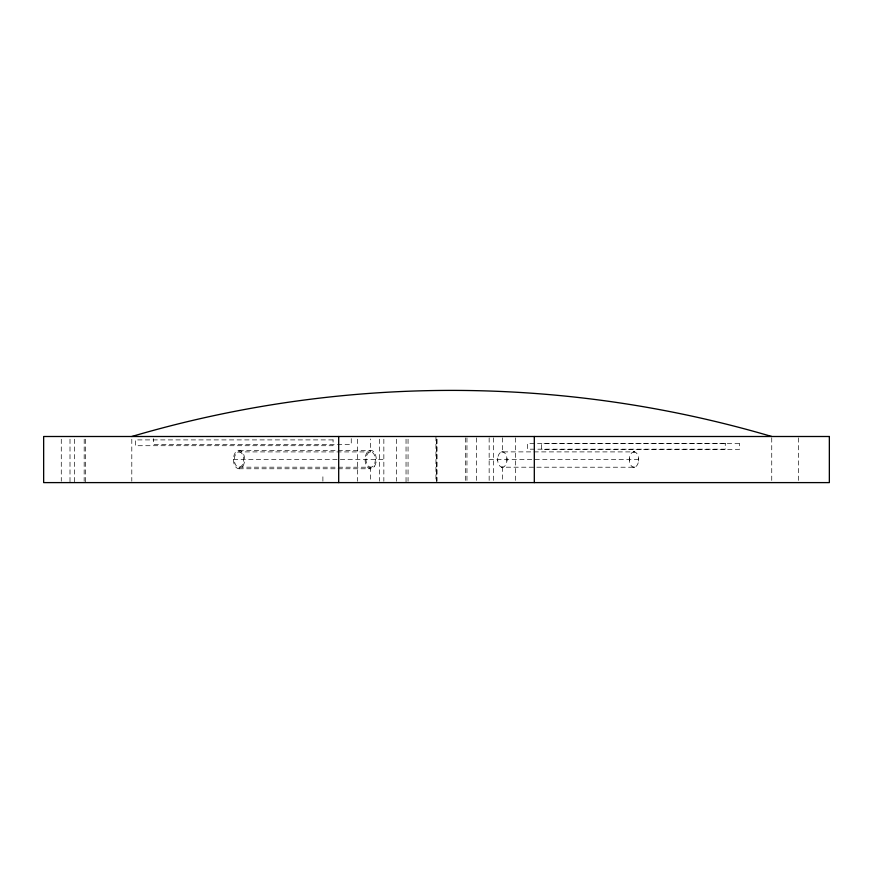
<?xml version="1.0" encoding="UTF-8"?>
<svg xmlns="http://www.w3.org/2000/svg" width="873" height="873" viewBox="0 0 873 873"><rect width="100%" height="100%" fill="white"/><g stroke="black" fill="none" stroke-linecap="round" stroke-linejoin="round"><path stroke-width="0.65" stroke-dasharray="4.37 3.27" d="M497.73 458.063L497.654 460.06A7.682 4.681 -90 0 0 501.833 467.197L634.3 467.219A7.682 4.681 -90 0 0 638.643 460.355L638.61 458.347M506.907 461.042L506.984 459.034A7.682 4.681 -90 0 0 502.804 451.908L501.582 451.963M629.4 458.063L629.324 460.06A7.682 4.681 -90 0 0 633.503 467.197L634.715 467.142M638.578 461.042L638.654 459.034A7.682 4.681 -90 0 0 634.475 451.908L502.008 451.887A7.682 4.681 -90 0 0 497.665 458.751L497.697 460.758M633.252 451.963L634.475 451.908M501.833 467.197L503.055 467.142M239.016 450.326L336.749 450.326M338.102 450.326L370.676 450.326M238.624 451.898L239.846 451.985A7.682 4.681 -90 0 1 243.676 458.914L243.611 460.911A7.682 4.681 -90 0 1 239.398 467.208L238.187 467.11A7.682 4.681 -90 0 1 234.357 460.191L234.411 458.183A7.682 4.681 -90 0 1 238.624 451.898L370.676 451.919L370.676 439.01M233.397 459.547L383.847 459.547M489.153 459.547L638.632 459.547M239.016 467.175L371.069 467.208A7.682 4.681 -90 0 0 375.281 460.911L375.346 458.914A7.682 4.681 -90 0 0 371.516 451.985L370.294 451.898A7.682 4.681 -90 0 0 366.082 458.183L366.016 460.191A7.682 4.681 -90 0 0 369.846 467.11L371.069 467.208M239.016 468.768L336.749 468.768M338.102 468.768L370.676 468.768M634.889 452.018L633.678 451.887A7.682 4.681 -90 0 0 629.335 458.751L629.368 460.758M502.008 451.887L503.23 452.018M633.078 467.088L634.3 467.219M501.408 467.088L502.63 467.219A7.682 4.681 -90 0 0 506.973 460.355L506.94 458.347M798.348 437.853L798.348 482.605M771.743 437.853L771.743 481.241M515.485 437.853L515.485 481.241M502.324 437.788L502.324 451.93M502.324 467.175L502.324 481.318M493.561 437.853L493.561 481.241M489.153 437.853L489.153 481.241M476.614 437.853L476.614 481.241M466.957 437.853L466.957 482.605M465.451 437.853L465.451 481.241M437.046 439.217L437.046 481.241M436.707 439.217L436.707 481.241M436.544 439.217L436.478 481.241M435.954 436.5L435.954 481.241M408.051 439.217L408.051 481.241M406.043 439.217L406.043 482.605M396.495 439.217L396.495 481.241M383.847 439.217L383.847 481.241M379.439 439.217L379.439 481.241M370.676 467.175L370.676 481.339M357.515 439.217L357.515 481.241M351.252 438.65L351.252 444.466L153.506 444.466L153.506 438.65M322.89 476.789L322.89 481.438M131.801 439.217L131.801 481.241M85.554 439.217L85.554 482.605M84.201 439.217L84.157 481.241M74.652 439.217L74.652 482.605M70.004 439.217L70.004 482.605M61.274 439.217L61.274 481.241M333.071 439.905L135.337 439.905L135.337 445.721L333.071 445.721L333.071 439.905M725.256 443.364L527.51 443.364L527.51 449.18L725.256 449.18L725.256 443.364M739.333 443.648L541.587 443.648L541.587 449.453L739.333 449.453L739.333 443.648M374.648 466.073A9.221 5.609 -90 0 0 372.138 450.643A9.221 5.609 -90 0 0 365.263 461.937A9.221 5.609 -90 0 0 374.648 466.073M242.978 466.073A9.221 5.609 -90 0 0 240.468 450.643A9.221 5.609 -90 0 0 233.593 461.937A9.221 5.609 -90 0 0 242.978 466.073"/><path stroke-width="1.31" d="M534.309 436.5L534.309 482.605M338.691 436.5L338.691 482.605M131.801 436.5A1133.438 1133.438 0 0 1 771.743 436.5M829.35 436.5L43.65 436.5L43.65 482.605L829.35 482.605L829.35 436.5"/></g></svg>
